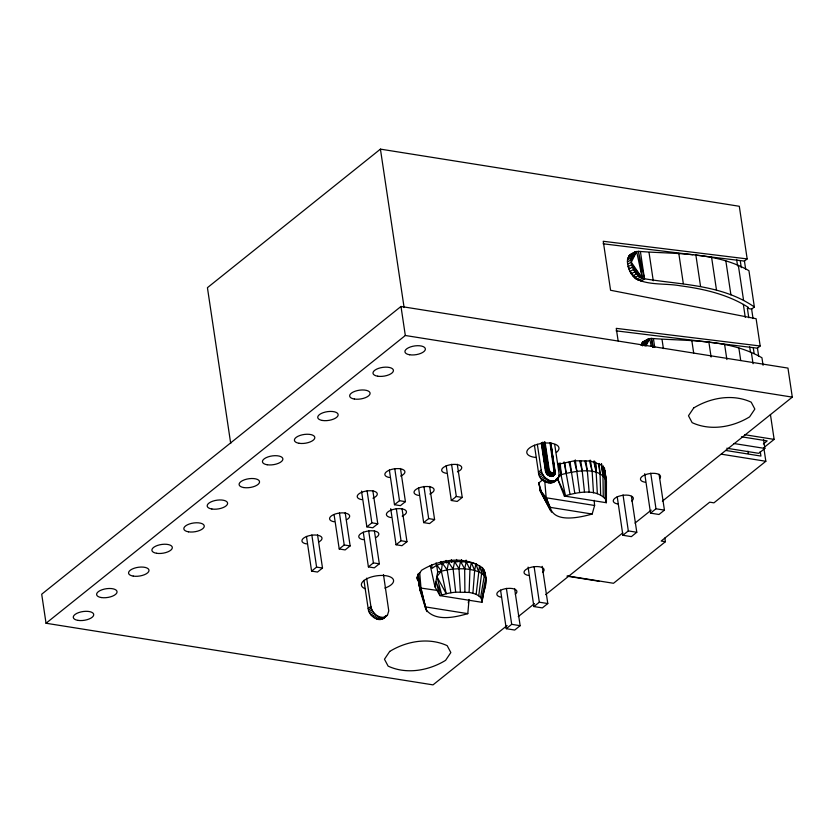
<?xml version="1.0" encoding="UTF-8"?>
<svg xmlns="http://www.w3.org/2000/svg" width="834" height="834" viewBox="0 0 834 834"><rect width="100%" height="100%" fill="white"/><g stroke="black" fill="none" stroke-linecap="round" stroke-linejoin="round"><path stroke-width="1.25" d="M605.922 488.714L606.401 502.141L606.433 481.875C601.335 465.268 573.636 471.346 561.136 474.661L557.425 478.56L564.337 496.032L606.318 502.714L606.193 479.54L604.462 468.062M430.261 565.598L434.952 586.855L439.966 595.632L481.948 602.315C482.563 595.622 474.317 593.328 469.115 592.442L469.949 569.434L471.356 562.648C458.439 561.001 442.833 559.958 432.116 568.361L431.543 564.535M747.379 308.309L748.442 307.454C728.165 294.517 704.25 288.981 680.68 285.843C666.23 283.153 650.124 285.562 636.54 279.171C631.036 275.241 627.731 268.569 627.439 261.866C626.782 255.715 632.985 251.805 638.406 251.336C675.488 254.318 715.384 251.493 748.932 270.685L754.353 306.964L751.632 309.143L747.379 308.309L748.786 317.723M478.726 595.82L482.375 567.62L475.86 563.909L471.356 562.648L474.661 570.446L472.899 593.255M417.844 576.096L419.982 590.222L425.955 609.644C435.473 621.82 454.874 617.369 467.801 613.647L469.062 599.417M476.131 594.392L479.56 565.588L481.948 573.656C491.268 580.224 481.479 592.797 482.052 601.429C483.303 590.618 489.579 577.43 482.375 567.62L484.304 575.762L480.613 597.498M543.632 442.635L547.813 470.584C548.365 474.265 554.923 476.297 555.204 471.491C555.475 476.923 547.844 474.848 547.333 470.741L543.153 442.75M543.476 479.185L539.004 482.761L540.088 490.017L546.187 497.773L550.19 507.353C554.224 523.575 580.474 517.32 592.171 514.046L594.6 505.477L594.162 500.317M544.07 442.093L548.303 470.449C548.741 473.587 554.537 475.682 554.871 471.491L550.638 443.146M550.013 442.823L554.057 471.877C555.788 472.659 554.078 476.287 554.777 473.107M554.683 473.9L555.163 471.71L550.909 443.792M554.996 473.545L550.836 442.739M605.838 486.274L606.433 481.875L604.744 470.376M425.955 609.644L420.982 587.834L419.7 572.583M554.057 471.877C555.423 476.026 552.796 477.288 554.589 471.262L550.357 442.969M468.301 602.951L468.666 600.48M555.121 473.274L554.235 471.054M544.571 442.041L548.803 470.334L551.639 472.763C551.566 478.674 545.551 474.577 545.415 470.783L541.245 442.854M554.996 472.888L555.246 472.263M436.912 576.596L446.221 593.735L450.902 592.765L447.17 569.851L442.437 563.284L441.322 571.05L436.912 576.596L441.759 595.007L436.026 581.944L439.966 595.632L446.221 593.735L441.322 571.05L436.589 564.785L437.673 572.041L434.952 586.855M546.437 473.347L548.887 471.658L549.262 470.261L545.04 442.03M437.673 572.041L447.17 569.851L448.504 562.22L453.123 569.069L455.666 592.15L469.115 592.442M478.706 571.874L474.661 570.446L475.86 563.909L478.706 571.874L481.948 573.656M481.948 602.315L483.366 594.569M481.729 599.385L485.711 578.118L484.21 569.945L484.304 575.762M553.859 472.221L552.025 473.879L551.066 476.193L549.992 476.224M447.17 569.851L453.123 569.069L454.613 561.616L459.013 568.736L460.378 591.879M453.123 569.069L459.013 568.736L460.577 561.48L464.674 568.861L464.903 591.984M459.013 568.736L464.674 568.861L466.216 561.824L469.949 569.434L474.661 570.446M642.43 345.849L644.275 344.869C644.546 340.366 649.186 337.52 653.408 338.573C689.854 341.231 729.02 338.958 761.942 357.755L763.068 365.261M418.293 573.396L420.18 590.587L417.886 575.408M605.984 483.72L606.433 481.875L604.525 470.313M534.417 445.22L538.451 472.2C538.785 485.065 560.125 486.993 558.947 472.857L554.725 444.585M555.163 472.993L554.318 475.015M554.151 472.607L550.857 473.483L549.189 475.88M651.208 345.933L649.644 338.594L644.724 342.983L641.033 344.942L642.889 342.065L647.976 339.167M627.616 264.159L631.307 262.22L636.634 251.524L642.368 278.4C680.064 284.936 721.483 284.185 754.353 306.964M645.923 346.089L649.644 338.594L642.889 342.065L649.644 338.594L644.828 345.943M554.954 473.649C552.64 477.455 554.005 475.495 553.276 472.711L549.773 472.722L547.667 474.817M550.805 476.433L552.337 476.381L553.474 473.18L554.037 473.399M385.464 615.982C380.606 624.426 368.607 616.201 368.169 608.58L363.947 580.318M383.859 618.202L387.497 615.023L388.769 610.863L383.473 574.543M545.624 471.648L549.262 470.261L550.555 472.711L548.407 475.411M634.966 252.087C626.313 259.291 633.736 274.25 642.368 278.4L638.594 280.318L631.275 273.698L634.976 271.79L642.368 278.4L638.406 251.336L644.526 279.129L640.731 281.058M644.275 344.869L649.644 338.594L641.805 343.347L645.912 340.585L644.265 341.148M554.141 481.823L555.069 480.822M554.62 474.223C551.754 477.215 547.073 473.503 546.687 470.136L542.517 442.208M554.547 474.567C551.566 477.694 546.666 473.816 546.26 470.293L542.277 443.636M551.597 476.485L552.588 473.921L551.639 472.763M550.002 471.606L547.01 474.119M695.379 255.079L744.449 261.094L747.17 258.915L739.299 206.279L380.429 149.13L207.426 287.688L230.716 443.521M662.384 501.171L792.3 397.13L787.963 368.096L400.987 306.474L41.7 594.215L46.037 623.248L433.013 684.87L507.103 625.542M46.037 623.248L405.324 335.497L792.3 397.13M306.453 536.418L311.582 571.113L316.586 567.099L322.508 568.048L317.556 534.875M334.069 514.526L339.219 548.981L344.223 544.967L350.144 545.916L345.193 512.733M361.518 491.111L366.856 526.848L371.86 522.835L377.781 523.783L372.829 490.601M389.363 470.011L394.492 504.706L399.496 500.702L405.418 501.641L400.466 468.468M322.508 568.048L317.504 572.051L311.582 571.113M350.144 545.916L345.14 549.919L339.219 548.981M377.781 523.783L372.777 527.786L366.856 526.848M405.418 501.641L400.414 505.654L394.492 504.706M363.27 532.102L368.399 566.891L373.403 562.887L379.324 563.826L374.372 530.653M390.719 508.677L396.035 544.758L401.039 540.745L406.961 541.693L402.009 508.521M418.543 487.838L423.672 522.626L428.676 518.612L434.597 519.561L429.646 486.378M446.18 465.706L451.309 500.494L456.313 496.48L462.234 497.429L457.282 464.246M379.324 563.826L374.32 567.839L368.399 566.891M406.961 541.693L401.957 545.697L396.035 544.758M434.597 519.561L429.593 523.564L423.672 522.626M462.234 497.429L457.23 501.432L451.309 500.494M368.169 608.58L370.89 606.401L366.658 578.139M538.451 472.2L541.172 470.022L537.336 444.324M368.545 610.259L371.266 608.08L370.89 606.401M538.837 473.879L541.558 471.7L541.172 470.022M369.191 611.927L371.912 609.748L371.266 608.08M539.473 475.547L542.194 473.368L541.558 471.7M370.067 613.532L372.788 611.353L371.912 609.748M540.359 477.152L543.08 474.973L542.194 473.368M371.161 615.033L373.882 612.854C376.739 616.43 382.472 619.203 386.58 616.024M541.443 478.653L544.164 476.475C547.031 480.05 552.765 482.823 556.862 479.644M372.433 616.389L375.154 614.21M542.715 480.009L545.436 477.83M373.841 617.535L376.561 615.356M544.133 481.155L546.854 478.977M375.352 618.463L378.073 616.284M545.634 482.083L548.355 479.904M376.916 619.13L379.637 616.951M547.198 482.75L549.919 480.572M378.48 619.526L381.201 617.348M548.762 483.147L551.482 480.968M380.002 619.62L382.723 617.441M550.284 483.24L553.005 481.062M555.746 479.602L558.467 477.434M381.43 619.433L384.151 617.254M551.722 483.053L554.443 480.874M382.733 618.953L387.497 615.023M553.015 482.573L557.779 478.643M616.107 330.848L757.46 348.174L760.181 345.995L756.115 318.724L610.571 290.263L603.243 241.276L747.17 258.915M518.268 616.597L534.5 603.587M545.665 594.652L622.8 532.874M634.987 523.116L651.218 510.116M500.567 590.107L506.248 628.69L511.69 624.332L520.155 625.688L514.588 588.481M528.089 567.11L533.885 606.558L539.327 602.2L547.792 603.545L542.225 566.349M617.212 496.689L622.894 535.272L628.325 530.914L636.79 532.269L631.421 496.345M644.734 473.691L650.53 513.139L655.972 508.782L664.427 510.127L659.069 474.212M520.155 625.688L514.714 630.045L506.248 628.69M547.792 603.545L542.35 607.903L533.885 606.558M636.79 532.269L631.359 536.627L622.894 535.272M664.427 510.127L658.996 514.484L650.53 513.139M763.381 443.949L767.186 440.894L741.457 436.797M764.747 446.92L774.14 439.393L770.428 414.508M763.517 439.445L764.861 448.442L758.773 453.321L726.789 448.233M664.854 538.013L665.407 541.704L613.511 583.279L567.798 575.992M763.808 447.67L765.841 461.275L713.935 502.839L709.703 502.172L661.174 541.037L665.407 541.704M545.968 472.513L549.012 470.887L552.025 473.879M545.415 470.783L546.687 470.136L547.333 470.741M630.785 255.287L628.794 256.267L632.891 253.515L631.255 254.068M641.033 344.942L642.962 343.65M628.794 256.267L636.634 251.524L631.13 259.916L627.439 261.866M628.023 257.873L631.713 255.902L636.634 251.524L633.579 253.015M627.575 259.749L631.255 257.8L636.634 251.524L629.879 254.995L632.891 253.515M628.888 269.007L632.589 267.078L642.368 278.4L631.307 262.22M634.601 277.649L638.323 275.731M640.283 277.253L636.551 273.896L632.839 275.804L636.54 279.171L640.283 277.253L634.976 271.79M641.805 343.347L643.806 342.367M558.759 475.557L561.136 474.661L560.229 463.016M553.359 475.755C549.94 477.069 546.437 473.733 545.884 470.47L541.902 443.813M552.337 476.381L553.255 475.901M564.337 496.032C577.264 492.31 596.664 487.859 606.182 500.035M558.269 464.277L574.553 460.754L590.43 461.035L601.637 465.059M552.588 476.141C549.262 476.704 546.27 473.681 545.707 470.574L541.537 442.646M450.902 592.765L455.666 592.15M464.674 568.861L469.949 569.434M603.086 243.778L692.814 254.766M760.181 345.995L616.263 328.356L618.14 340.918M744.668 434.691L774.14 439.393M734.024 443.532L764.861 448.442M725.705 450.454L760.931 456.062L760.254 451.528M721.4 454.196L765.841 461.275M544.758 480.989L546.187 497.773L594.6 505.477M550.19 507.353L592.171 514.046M566.911 576.138L599.041 581.246M437.548 590.472L419.742 587.897L417.792 575.033M425.82 606.964L467.801 613.647M548.887 471.658L549.773 472.722M477.267 564.67C459.461 556.393 437.881 560.25 421.566 570.268L416.489 577.826L418.845 582.278M554.589 471.262L555.204 472.002M552.577 473.399L553.13 473.848M543.434 495.406L541.871 494.009L540.088 490.017M631.682 273.198L629.951 271.415L633.652 269.486L642.368 278.4L631.797 264.628L628.106 266.567L629.607 268.527M636.863 278.535L638.594 280.318M631.275 273.698L636.54 279.171M543.08 474.973L544.164 476.475M372.788 611.353L373.882 612.854M551.524 512.18L541.871 494.009L540.682 489.037M550.409 510.293L540.463 491.643L539.004 482.761L540.463 491.643L542.006 492.811L550.086 508.25L546.187 497.773M603.409 468.406L605.182 471.742M540.859 478.216L542.037 480.447M557.425 478.56L565.483 495.615L558.519 463.297M420.19 586.041L425.736 607.538M550.555 472.711L550.857 473.483M427.008 611.603L419.742 587.897L418.011 575.095M579.672 460.9L582.205 470.96L584.509 492.279M584.895 461.171L587.355 471.054L589.169 492.362M574.345 461.296L576.847 471.283L579.672 492.571M568.996 462.099L571.436 472.023L574.793 493.248M589.409 460.358L592.14 471.575L593.485 492.831M593.662 461.171L596.268 472.471L595.486 462.338M653.366 347.257L651.417 338.416L652.741 347.434M564.055 461.88L570.018 494.27M603.263 465.925L605.025 477.382L605.13 498.075M601.199 464.017L602.961 475.443L603.263 496.334M598.499 463.662L600.063 473.806L600.647 494.843M417.813 575.335L420.18 590.587M744.449 261.094L745.679 269.33M751.632 309.143L753.039 318.557M757.46 348.174L758.7 356.41M740.238 260.573L741.301 267.641M753.258 347.653L754.134 353.533M738.34 265.337L743.594 300.49M751.361 352.417L753.05 363.718M736.62 259.426L737.579 265.858M743.344 304.431L745.262 317.295M749.683 346.861L750.454 352.011M725.841 260.875L730.918 294.85M738.851 347.945L740.728 360.528M747.973 451.142L748.327 453.56M711.6 257.352L716.5 290.117M724.61 344.432L726.873 359.548M695.837 254.829L700.55 286.354M708.848 341.909L711.11 357.035M678.793 253.338L683.317 283.633M691.803 340.418L693.69 353.043M649.029 252.504L653.262 280.777M662.05 339.574L663.395 348.57M640.397 251.493L644.526 279.129M653.408 338.573L654.721 347.361M594.569 461.077L596.268 472.471M590.43 460.191L592.14 471.575M485.002 572.489L486.086 579.755M466.112 560.094L466.487 562.648M461.494 559.583L461.869 562.137M456.532 559.468L456.907 562.022M451.361 559.76L451.736 562.304M446.127 560.427L446.513 562.981M380.429 149.13L404.104 307.538M440.988 561.47L441.374 564.024M400.987 306.474L405.324 335.497M436.088 562.856L436.463 565.4M367.096 490.934L371.86 522.835M339.459 513.066L344.223 544.967M650.739 473.149L655.972 508.782M623.029 494.906L628.325 530.914M534.094 566.567L539.327 602.2M506.384 588.324L511.69 624.332M451.569 464.267L456.313 496.48M423.933 486.399L428.676 518.612M394.753 468.572L399.496 500.702M396.296 508.542L401.039 540.745M368.659 530.674L373.403 562.887M311.843 534.98L316.586 567.099M585.875 460.941L587.355 471.054M550.815 445.481L551.18 448.025M551.743 451.84L552.118 454.384M552.483 456.928L552.859 459.461M554.162 468.364L554.527 470.908M580.766 460.837L582.205 470.96M575.272 459.888L576.847 471.283M603.66 467.092L605.025 477.382M570.081 461.88L571.436 472.023M564.816 462.995L566.15 473.159M559.666 463.193L561.136 474.661M601.616 463.84L602.961 475.443M599.052 463.443L600.063 473.806M595.601 462.37L597.352 493.676M555.204 471.491L555.204 472.513M605.911 488.807L606.318 502.714M446.263 473.285A10.154 4.358 -8.5 0 1 444.032 467.019A10.154 4.358 -8.5 0 1 459.159 465.07A10.154 4.358 -8.5 0 1 457.428 471.846M389.447 477.507A10.154 4.358 -8.5 0 1 387.216 471.241A10.154 4.358 -8.5 0 1 402.342 469.292A10.154 4.358 -8.5 0 1 400.612 476.068M418.626 495.417A10.154 4.358 -8.5 0 1 416.395 489.151A10.154 4.358 -8.5 0 1 431.522 487.212A10.154 4.358 -8.5 0 1 429.791 493.989M361.81 499.639A10.154 4.358 -8.5 0 1 359.579 493.374A10.154 4.358 -8.5 0 1 374.706 491.424A10.154 4.358 -8.5 0 1 372.975 498.2M390.99 517.56A10.154 4.358 -8.5 0 1 388.759 511.294A10.154 4.358 -8.5 0 1 403.885 509.345A10.154 4.358 -8.5 0 1 402.155 516.121M334.173 521.771A10.154 4.358 -8.5 0 1 331.661 515.693A10.154 4.358 -8.5 0 1 346.444 513.358A10.154 4.358 -8.5 0 1 346.381 519.853M363.353 539.692A10.154 4.358 -8.5 0 1 360.841 533.614A10.154 4.358 -8.5 0 1 375.623 531.279A10.154 4.358 -8.5 0 1 375.561 537.763M306.537 543.914A10.154 4.358 -8.5 0 1 304.024 537.826A10.154 4.358 -8.5 0 1 318.807 535.501A10.154 4.358 -8.5 0 1 318.744 541.985M645.057 482.219A10.154 4.358 -8.5 0 1 641.732 476.767A10.154 4.358 -8.5 0 1 654.93 473.378A10.154 4.358 -8.5 0 1 659.767 478.445M617.848 504.007A10.154 4.358 -8.5 0 1 614.825 498.305A10.154 4.358 -8.5 0 1 628.732 495.292A10.154 4.358 -8.5 0 1 631.755 501.005M528.631 575.47A10.154 4.358 -8.5 0 1 525.608 569.758A10.154 4.358 -8.5 0 1 539.504 566.755A10.154 4.358 -8.5 0 1 542.527 572.458M501.422 597.248A10.154 4.358 -8.5 0 1 498.398 591.546A10.154 4.358 -8.5 0 1 512.305 588.533A10.154 4.358 -8.5 0 1 515.329 594.246M536.262 457.491A16.242 6.964 -8.5 0 1 528.548 448.817A16.242 6.964 -8.5 0 1 550.909 443.208A16.242 6.964 -8.5 0 1 556.424 452.435M365.011 588.7A16.242 6.964 -8.5 0 1 368.201 578.118A16.242 6.964 -8.5 0 1 391.25 577.42A16.242 6.964 -8.5 0 1 384.86 588.095M389.707 651.437L384.464 659.235L388.123 666.126C406.492 674.664 428.759 670.692 445.596 660.34L450.84 652.553L447.18 645.662C428.812 637.124 406.544 641.096 389.707 651.437M693.721 407.962L688.477 415.749L692.137 422.65C710.505 431.188 732.773 427.206 749.61 416.864L754.853 409.077L751.194 402.176C732.825 393.638 710.558 397.62 693.721 407.962M77.979 620.371A10.31 4.42 -8.5 0 0 93.721 614.919A10.31 4.42 -8.5 0 0 78.823 612.542A10.31 4.42 -8.5 0 0 77.979 620.371M101.321 597.551A10.31 4.42 -8.5 0 0 117.052 592.098A10.31 4.42 -8.5 0 0 102.155 589.721A10.31 4.42 -8.5 0 0 101.321 597.551M133.252 576.106A10.31 4.42 -8.5 0 0 148.994 570.644A10.31 4.42 -8.5 0 0 134.097 568.277A10.31 4.42 -8.5 0 0 133.252 576.106M156.594 553.286A10.31 4.42 -8.5 0 0 172.325 547.834A10.31 4.42 -8.5 0 0 157.438 545.457A10.31 4.42 -8.5 0 0 156.594 553.286M188.526 531.831A10.31 4.42 -8.5 0 0 204.267 526.379A10.31 4.42 -8.5 0 0 189.37 524.002A10.31 4.42 -8.5 0 0 188.526 531.831M211.867 509.011A10.31 4.42 -8.5 0 0 227.609 503.559A10.31 4.42 -8.5 0 0 212.712 501.192A10.31 4.42 -8.5 0 0 211.867 509.011M243.799 487.567A10.31 4.42 -8.5 0 0 259.541 482.115A10.31 4.42 -8.5 0 0 244.643 479.738A10.31 4.42 -8.5 0 0 243.799 487.567M267.141 464.747A10.31 4.42 -8.5 0 0 282.882 459.294A10.31 4.42 -8.5 0 0 267.985 456.917A10.31 4.42 -8.5 0 0 267.141 464.747M299.083 443.292A10.31 4.42 -8.5 0 0 314.814 437.84A10.31 4.42 -8.5 0 0 299.927 435.473A10.31 4.42 -8.5 0 0 299.083 443.292M322.414 420.472A10.31 4.42 -8.5 0 0 338.156 415.019A10.31 4.42 -8.5 0 0 323.258 412.653A10.31 4.42 -8.5 0 0 322.414 420.472M354.356 399.027A10.31 4.42 -8.5 0 0 370.087 393.575A10.31 4.42 -8.5 0 0 355.201 391.198A10.31 4.42 -8.5 0 0 354.356 399.027M377.687 376.207A10.31 4.42 -8.5 0 0 393.429 370.755A10.31 4.42 -8.5 0 0 378.532 368.378A10.31 4.42 -8.5 0 0 377.687 376.207M409.63 354.763A10.31 4.42 -8.5 0 0 425.371 349.3A10.31 4.42 -8.5 0 0 410.474 346.934A10.31 4.42 -8.5 0 0 409.63 354.763"/></g></svg>
